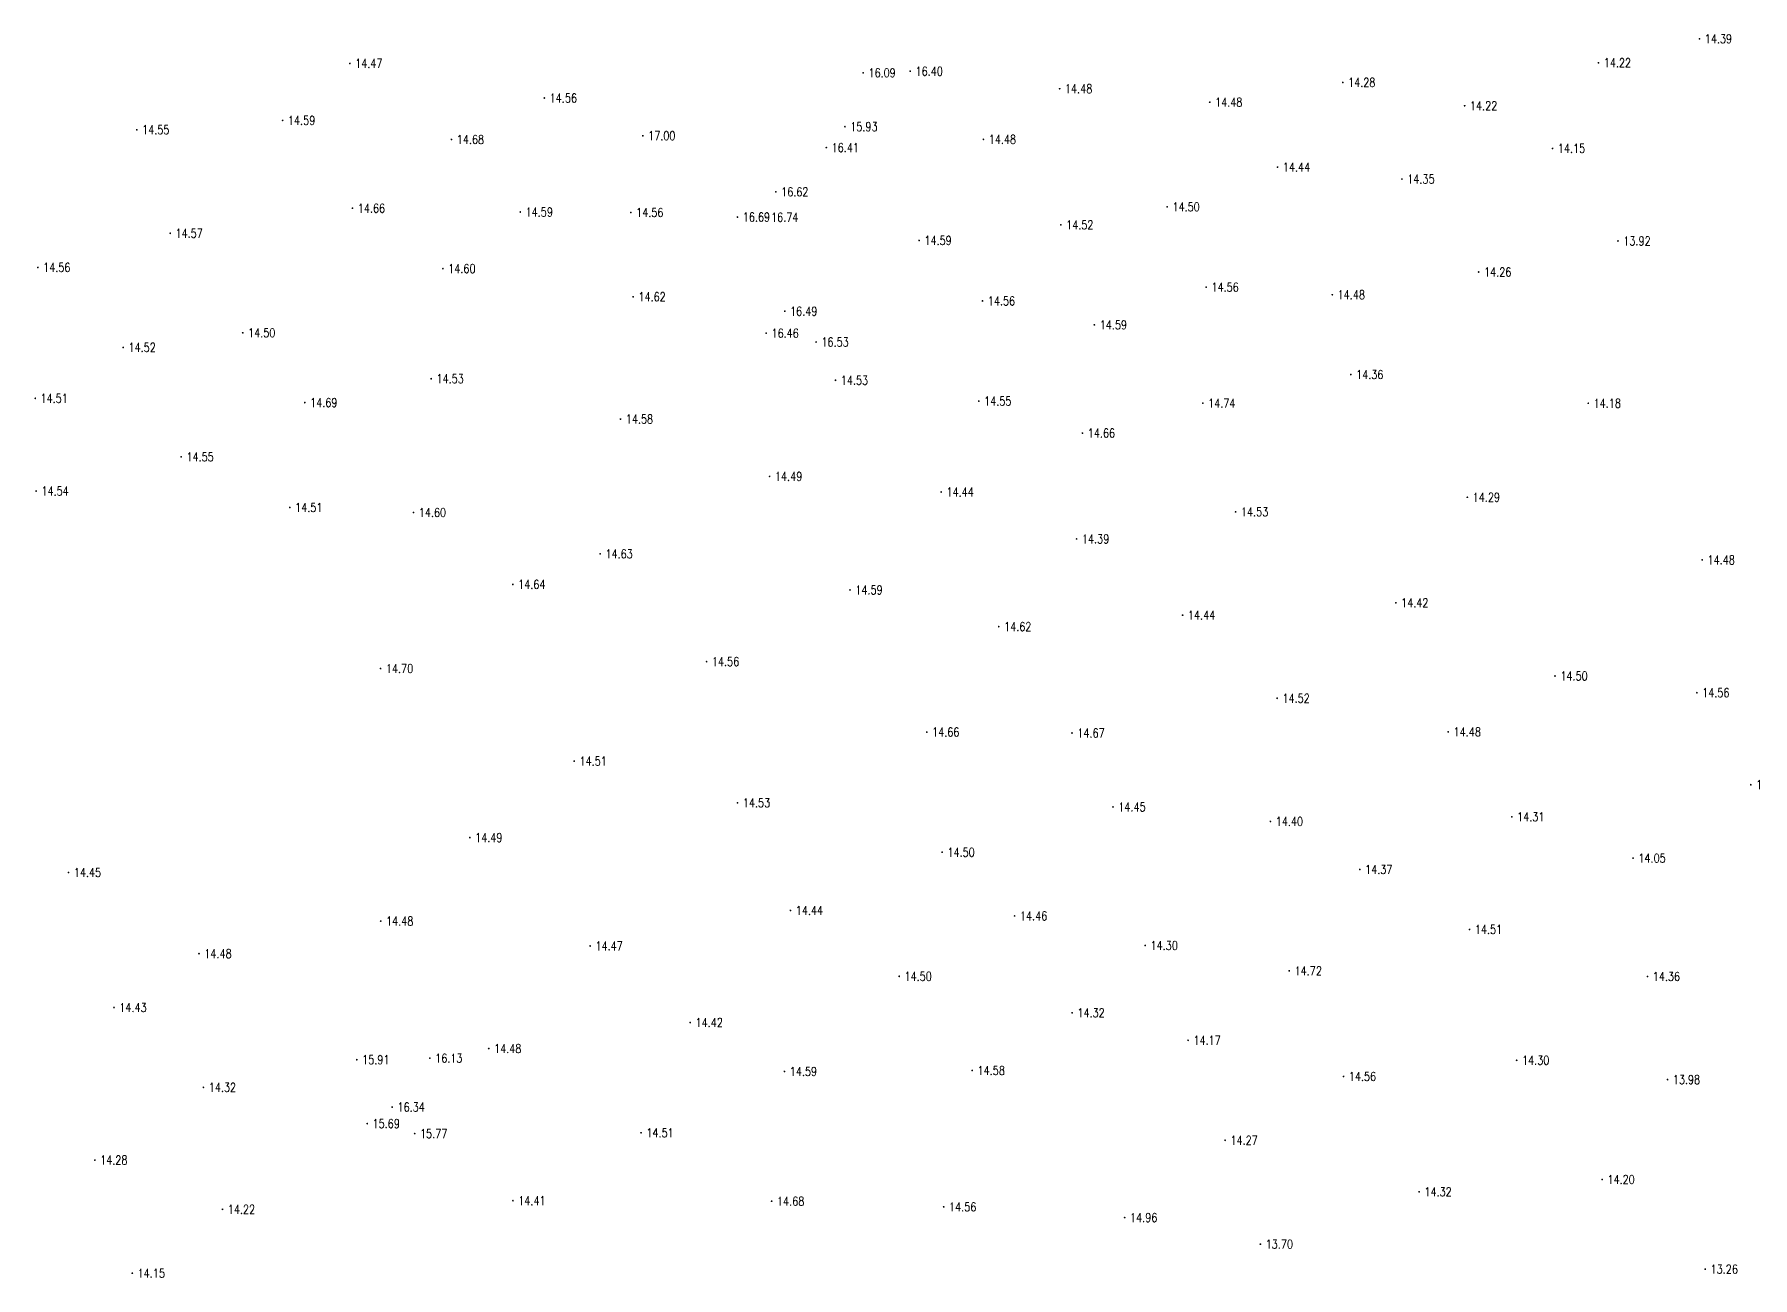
# Model space of a CAD drawing. Extents: x 476861 to 479475, y 2367369 to 2370541.
# Drawn here: x 478704.6 to 478898.6, y 2369499.5 to 2369639.9 of the extents above; entities that cross this region are included whole.
import ezdxf
from ezdxf.enums import TextEntityAlignment as Align

# ---------------------------------------------------------------- set-up
doc = ezdxf.new("R2010")
doc.units = 0
doc.header["$LTSCALE"] = 0.5
doc.layers.get('0').update_dxf_attribs({"linetype": 'CONTINUOUS'})
doc.layers.add('GCD', color=1, linetype='CONTINUOUS')
doc.styles.add('HZ', font='rs.shx', dxfattribs={"width": 0.8, "bigfont": 'hztxt.shx'})

# ---------------------------------------------------------------- blocks, each defined once
blk = doc.blocks.new('GC200')
at = {"linetype": 'Continuous', "const_width": 0.2, "flags": 128}
blk.add_lwpolyline([(-0.1, 0, 1), (0.1, 0, 1)], format="xyb", close=True, dxfattribs=at)

msp = doc.modelspace()

# ---------------------------------------------------------------- block references
at = {"layer": 'GCD', "linetype": 'Continuous'}
ref = msp.add_blockref('GC200', (478892.637, 2369639.404, 14.39), dxfattribs=dict(at, xscale=0.5, yscale=0.5, zscale=0.5))
ref.add_attrib('height', '14.39', dxfattribs={"linetype": 'Continuous', "height": 1, "style": 'HZ', "width": 0.8}).set_placement((478893.237, 2369639.404, 14.39), align=Align.MIDDLE_LEFT)
ref = msp.add_blockref('GC200', (478740.212, 2369636.622, 14.47), dxfattribs=dict(at, xscale=0.5, yscale=0.5, zscale=0.5))
ref.add_attrib('height', '14.47', dxfattribs={"linetype": 'Continuous', "height": 1, "style": 'HZ', "width": 0.8}).set_placement((478740.812, 2369636.622, 14.47), align=Align.MIDDLE_LEFT)
ref = msp.add_blockref('GC200', (478881.227, 2369636.701, 14.22), dxfattribs=dict(at, xscale=0.5, yscale=0.5, zscale=0.5))
ref.add_attrib('height', '14.22', dxfattribs={"linetype": 'Continuous', "height": 1, "style": 'HZ', "width": 0.8}).set_placement((478881.827, 2369636.701, 14.22), align=Align.MIDDLE_LEFT)
ref = msp.add_blockref('GC200', (478798.181, 2369635.559, 16.087), dxfattribs=dict(at, xscale=0.5, yscale=0.5, zscale=0.5))
ref.add_attrib('height', '16.09', dxfattribs={"linetype": 'Continuous', "height": 1, "style": 'HZ', "width": 0.8}).set_placement((478798.781, 2369635.559, 16.087), align=Align.MIDDLE_LEFT)
ref = msp.add_blockref('GC200', (478803.499, 2369635.735, 16.403), dxfattribs=dict(at, xscale=0.5, yscale=0.5, zscale=0.5))
ref.add_attrib('height', '16.40', dxfattribs={"linetype": 'Continuous', "height": 1, "style": 'HZ', "width": 0.8}).set_placement((478804.099, 2369635.735, 16.403), align=Align.MIDDLE_LEFT)
ref = msp.add_blockref('GC200', (478852.347, 2369634.48, 14.28), dxfattribs=dict(at, xscale=0.5, yscale=0.5, zscale=0.5))
ref.add_attrib('height', '14.28', dxfattribs={"linetype": 'Continuous', "height": 1, "style": 'HZ', "width": 0.8}).set_placement((478852.947, 2369634.48, 14.28), align=Align.MIDDLE_LEFT)
ref = msp.add_blockref('GC200', (478762.174, 2369632.716, 14.56), dxfattribs=dict(at, xscale=0.5, yscale=0.5, zscale=0.5))
ref.add_attrib('height', '14.56', dxfattribs={"linetype": 'Continuous', "height": 1, "style": 'HZ', "width": 0.8}).set_placement((478762.774, 2369632.716, 14.56), align=Align.MIDDLE_LEFT)
ref = msp.add_blockref('GC200', (478820.374, 2369633.766, 14.48), dxfattribs=dict(at, xscale=0.5, yscale=0.5, zscale=0.5))
ref.add_attrib('height', '14.48', dxfattribs={"linetype": 'Continuous', "height": 1, "style": 'HZ', "width": 0.8}).set_placement((478820.974, 2369633.766, 14.48), align=Align.MIDDLE_LEFT)
ref = msp.add_blockref('GC200', (478837.322, 2369632.243, 14.48), dxfattribs=dict(at, xscale=0.5, yscale=0.5, zscale=0.5))
ref.add_attrib('height', '14.48', dxfattribs={"linetype": 'Continuous', "height": 1, "style": 'HZ', "width": 0.8}).set_placement((478837.922, 2369632.243, 14.48), align=Align.MIDDLE_LEFT)
ref = msp.add_blockref('GC200', (478732.619, 2369630.186, 14.59), dxfattribs=dict(at, xscale=0.5, yscale=0.5, zscale=0.5))
ref.add_attrib('height', '14.59', dxfattribs={"linetype": 'Continuous', "height": 1, "style": 'HZ', "width": 0.8}).set_placement((478733.219, 2369630.186, 14.59), align=Align.MIDDLE_LEFT)
ref = msp.add_blockref('GC200', (478866.115, 2369631.84, 14.22), dxfattribs=dict(at, xscale=0.5, yscale=0.5, zscale=0.5))
ref.add_attrib('height', '14.22', dxfattribs={"linetype": 'Continuous', "height": 1, "style": 'HZ', "width": 0.8}).set_placement((478866.715, 2369631.84, 14.22), align=Align.MIDDLE_LEFT)
ref = msp.add_blockref('GC200', (478716.145, 2369629.134, 14.55), dxfattribs=dict(at, xscale=0.5, yscale=0.5, zscale=0.5))
ref.add_attrib('height', '14.55', dxfattribs={"linetype": 'Continuous', "height": 1, "style": 'HZ', "width": 0.8}).set_placement((478716.745, 2369629.134, 14.55), align=Align.MIDDLE_LEFT)
ref = msp.add_blockref('GC200', (478773.298, 2369628.456, 16.997), dxfattribs=dict(at, xscale=0.5, yscale=0.5, zscale=0.5))
ref.add_attrib('height', '17.00', dxfattribs={"linetype": 'Continuous', "height": 1, "style": 'HZ', "width": 0.8}).set_placement((478773.898, 2369628.456, 16.997), align=Align.MIDDLE_LEFT)
ref = msp.add_blockref('GC200', (478796.124, 2369629.48, 15.926), dxfattribs=dict(at, xscale=0.5, yscale=0.5, zscale=0.5))
ref.add_attrib('height', '15.93', dxfattribs={"linetype": 'Continuous', "height": 1, "style": 'HZ', "width": 0.8}).set_placement((478796.724, 2369629.48, 15.926), align=Align.MIDDLE_LEFT)
ref = msp.add_blockref('GC200', (478751.683, 2369628.036, 14.68), dxfattribs=dict(at, xscale=0.5, yscale=0.5, zscale=0.5))
ref.add_attrib('height', '14.68', dxfattribs={"linetype": 'Continuous', "height": 1, "style": 'HZ', "width": 0.8}).set_placement((478752.283, 2369628.036, 14.68), align=Align.MIDDLE_LEFT)
ref = msp.add_blockref('GC200', (478794.022, 2369627.115, 16.406), dxfattribs=dict(at, xscale=0.5, yscale=0.5, zscale=0.5))
ref.add_attrib('height', '16.41', dxfattribs={"linetype": 'Continuous', "height": 1, "style": 'HZ', "width": 0.8}).set_placement((478794.622, 2369627.115, 16.406), align=Align.MIDDLE_LEFT)
ref = msp.add_blockref('GC200', (478811.761, 2369628.046, 14.48), dxfattribs=dict(at, xscale=0.5, yscale=0.5, zscale=0.5))
ref.add_attrib('height', '14.48', dxfattribs={"linetype": 'Continuous', "height": 1, "style": 'HZ', "width": 0.8}).set_placement((478812.361, 2369628.046, 14.48), align=Align.MIDDLE_LEFT)
ref = msp.add_blockref('GC200', (478876.045, 2369627.024, 14.154), dxfattribs=dict(at, xscale=0.5, yscale=0.5, zscale=0.5))
ref.add_attrib('height', '14.15', dxfattribs={"linetype": 'Continuous', "height": 1, "style": 'HZ', "width": 0.8}).set_placement((478876.645, 2369627.024, 14.154), align=Align.MIDDLE_LEFT)
ref = msp.add_blockref('GC200', (478844.984, 2369624.909, 14.44), dxfattribs=dict(at, xscale=0.5, yscale=0.5, zscale=0.5))
ref.add_attrib('height', '14.44', dxfattribs={"linetype": 'Continuous', "height": 1, "style": 'HZ', "width": 0.8}).set_placement((478845.584, 2369624.909, 14.44), align=Align.MIDDLE_LEFT)
ref = msp.add_blockref('GC200', (478859.033, 2369623.564, 14.35), dxfattribs=dict(at, xscale=0.5, yscale=0.5, zscale=0.5))
ref.add_attrib('height', '14.35', dxfattribs={"linetype": 'Continuous', "height": 1, "style": 'HZ', "width": 0.8}).set_placement((478859.633, 2369623.564, 14.35), align=Align.MIDDLE_LEFT)
ref = msp.add_blockref('GC200', (478788.318, 2369622.119, 16.622), dxfattribs=dict(at, xscale=0.5, yscale=0.5, zscale=0.5))
ref.add_attrib('height', '16.62', dxfattribs={"linetype": 'Continuous', "height": 1, "style": 'HZ', "width": 0.8}).set_placement((478788.918, 2369622.119, 16.622), align=Align.MIDDLE_LEFT)
ref = msp.add_blockref('GC200', (478740.504, 2369620.264, 14.66), dxfattribs=dict(at, xscale=0.5, yscale=0.5, zscale=0.5))
ref.add_attrib('height', '14.66', dxfattribs={"linetype": 'Continuous', "height": 1, "style": 'HZ', "width": 0.8}).set_placement((478741.104, 2369620.264, 14.66), align=Align.MIDDLE_LEFT)
ref = msp.add_blockref('GC200', (478759.456, 2369619.84, 14.59), dxfattribs=dict(at, xscale=0.5, yscale=0.5, zscale=0.5))
ref.add_attrib('height', '14.59', dxfattribs={"linetype": 'Continuous', "height": 1, "style": 'HZ', "width": 0.8}).set_placement((478760.056, 2369619.84, 14.59), align=Align.MIDDLE_LEFT)
ref = msp.add_blockref('GC200', (478771.947, 2369619.788, 14.56), dxfattribs=dict(at, xscale=0.5, yscale=0.5, zscale=0.5))
ref.add_attrib('height', '14.56', dxfattribs={"linetype": 'Continuous', "height": 1, "style": 'HZ', "width": 0.8}).set_placement((478772.547, 2369619.788, 14.56), align=Align.MIDDLE_LEFT)
ref = msp.add_blockref('GC200', (478783.983, 2369619.272, 16.692), dxfattribs=dict(at, xscale=0.5, yscale=0.5, zscale=0.5))
ref.add_attrib('height', '16.69', dxfattribs={"linetype": 'Continuous', "height": 1, "style": 'HZ', "width": 0.8}).set_placement((478784.583, 2369619.272, 16.692), align=Align.MIDDLE_LEFT)
ref = msp.add_blockref('GC200', (478787.18, 2369619.25, 16.744), dxfattribs=dict(at, xscale=0.5, yscale=0.5, zscale=0.5))
ref.add_attrib('height', '16.74', dxfattribs={"linetype": 'Continuous', "height": 1, "style": 'HZ', "width": 0.8}).set_placement((478787.78, 2369619.25, 16.744), align=Align.MIDDLE_LEFT)
ref = msp.add_blockref('GC200', (478832.517, 2369620.424, 14.5), dxfattribs=dict(at, xscale=0.5, yscale=0.5, zscale=0.5))
ref.add_attrib('height', '14.50', dxfattribs={"linetype": 'Continuous', "height": 1, "style": 'HZ', "width": 0.8}).set_placement((478833.117, 2369620.424, 14.5), align=Align.MIDDLE_LEFT)
ref = msp.add_blockref('GC200', (478719.923, 2369617.435, 14.57), dxfattribs=dict(at, xscale=0.5, yscale=0.5, zscale=0.5))
ref.add_attrib('height', '14.57', dxfattribs={"linetype": 'Continuous', "height": 1, "style": 'HZ', "width": 0.8}).set_placement((478720.523, 2369617.435, 14.57), align=Align.MIDDLE_LEFT)
ref = msp.add_blockref('GC200', (478804.506, 2369616.632, 14.59), dxfattribs=dict(at, xscale=0.5, yscale=0.5, zscale=0.5))
ref.add_attrib('height', '14.59', dxfattribs={"linetype": 'Continuous', "height": 1, "style": 'HZ', "width": 0.8}).set_placement((478805.106, 2369616.632, 14.59), align=Align.MIDDLE_LEFT)
ref = msp.add_blockref('GC200', (478820.506, 2369618.388, 14.52), dxfattribs=dict(at, xscale=0.5, yscale=0.5, zscale=0.5))
ref.add_attrib('height', '14.52', dxfattribs={"linetype": 'Continuous', "height": 1, "style": 'HZ', "width": 0.8}).set_placement((478821.106, 2369618.388, 14.52), align=Align.MIDDLE_LEFT)
ref = msp.add_blockref('GC200', (478883.431, 2369616.571, 13.918), dxfattribs=dict(at, xscale=0.5, yscale=0.5, zscale=0.5))
ref.add_attrib('height', '13.92', dxfattribs={"linetype": 'Continuous', "height": 1, "style": 'HZ', "width": 0.8}).set_placement((478884.031, 2369616.571, 13.918), align=Align.MIDDLE_LEFT)
ref = msp.add_blockref('GC200', (478704.973, 2369613.585, 14.56), dxfattribs=dict(at, xscale=0.5, yscale=0.5, zscale=0.5))
ref.add_attrib('height', '14.56', dxfattribs={"linetype": 'Continuous', "height": 1, "style": 'HZ', "width": 0.8}).set_placement((478705.573, 2369613.585, 14.56), align=Align.MIDDLE_LEFT)
ref = msp.add_blockref('GC200', (478750.721, 2369613.446, 14.6), dxfattribs=dict(at, xscale=0.5, yscale=0.5, zscale=0.5))
ref.add_attrib('height', '14.60', dxfattribs={"linetype": 'Continuous', "height": 1, "style": 'HZ', "width": 0.8}).set_placement((478751.321, 2369613.446, 14.6), align=Align.MIDDLE_LEFT)
ref = msp.add_blockref('GC200', (478867.701, 2369613.064, 14.257), dxfattribs=dict(at, xscale=0.5, yscale=0.5, zscale=0.5))
ref.add_attrib('height', '14.26', dxfattribs={"linetype": 'Continuous', "height": 1, "style": 'HZ', "width": 0.8}).set_placement((478868.301, 2369613.064, 14.257), align=Align.MIDDLE_LEFT)
ref = msp.add_blockref('GC200', (478836.927, 2369611.354, 14.56), dxfattribs=dict(at, xscale=0.5, yscale=0.5, zscale=0.5))
ref.add_attrib('height', '14.56', dxfattribs={"linetype": 'Continuous', "height": 1, "style": 'HZ', "width": 0.8}).set_placement((478837.527, 2369611.354, 14.56), align=Align.MIDDLE_LEFT)
ref = msp.add_blockref('GC200', (478772.203, 2369610.271, 14.62), dxfattribs=dict(at, xscale=0.5, yscale=0.5, zscale=0.5))
ref.add_attrib('height', '14.62', dxfattribs={"linetype": 'Continuous', "height": 1, "style": 'HZ', "width": 0.8}).set_placement((478772.803, 2369610.271, 14.62), align=Align.MIDDLE_LEFT)
ref = msp.add_blockref('GC200', (478811.662, 2369609.793, 14.56), dxfattribs=dict(at, xscale=0.5, yscale=0.5, zscale=0.5))
ref.add_attrib('height', '14.56', dxfattribs={"linetype": 'Continuous', "height": 1, "style": 'HZ', "width": 0.8}).set_placement((478812.262, 2369609.793, 14.56), align=Align.MIDDLE_LEFT)
ref = msp.add_blockref('GC200', (478851.168, 2369610.498, 14.481), dxfattribs=dict(at, xscale=0.5, yscale=0.5, zscale=0.5))
ref.add_attrib('height', '14.48', dxfattribs={"linetype": 'Continuous', "height": 1, "style": 'HZ', "width": 0.8}).set_placement((478851.768, 2369610.498, 14.481), align=Align.MIDDLE_LEFT)
ref = msp.add_blockref('GC200', (478789.325, 2369608.631, 16.486), dxfattribs=dict(at, xscale=0.5, yscale=0.5, zscale=0.5))
ref.add_attrib('height', '16.49', dxfattribs={"linetype": 'Continuous', "height": 1, "style": 'HZ', "width": 0.8}).set_placement((478789.925, 2369608.631, 16.486), align=Align.MIDDLE_LEFT)
ref = msp.add_blockref('GC200', (478824.293, 2369607.094, 14.59), dxfattribs=dict(at, xscale=0.5, yscale=0.5, zscale=0.5))
ref.add_attrib('height', '14.59', dxfattribs={"linetype": 'Continuous', "height": 1, "style": 'HZ', "width": 0.8}).set_placement((478824.893, 2369607.094, 14.59), align=Align.MIDDLE_LEFT)
ref = msp.add_blockref('GC200', (478728.11, 2369606.198, 14.5), dxfattribs=dict(at, xscale=0.5, yscale=0.5, zscale=0.5))
ref.add_attrib('height', '14.50', dxfattribs={"linetype": 'Continuous', "height": 1, "style": 'HZ', "width": 0.8}).set_placement((478728.71, 2369606.198, 14.5), align=Align.MIDDLE_LEFT)
ref = msp.add_blockref('GC200', (478787.234, 2369606.156, 16.464), dxfattribs=dict(at, xscale=0.5, yscale=0.5, zscale=0.5))
ref.add_attrib('height', '16.46', dxfattribs={"linetype": 'Continuous', "height": 1, "style": 'HZ', "width": 0.8}).set_placement((478787.834, 2369606.156, 16.464), align=Align.MIDDLE_LEFT)
ref = msp.add_blockref('GC200', (478792.864, 2369605.157, 16.533), dxfattribs=dict(at, xscale=0.5, yscale=0.5, zscale=0.5))
ref.add_attrib('height', '16.53', dxfattribs={"linetype": 'Continuous', "height": 1, "style": 'HZ', "width": 0.8}).set_placement((478793.464, 2369605.157, 16.533), align=Align.MIDDLE_LEFT)
ref = msp.add_blockref('GC200', (478714.613, 2369604.548, 14.52), dxfattribs=dict(at, xscale=0.5, yscale=0.5, zscale=0.5))
ref.add_attrib('height', '14.52', dxfattribs={"linetype": 'Continuous', "height": 1, "style": 'HZ', "width": 0.8}).set_placement((478715.213, 2369604.548, 14.52), align=Align.MIDDLE_LEFT)
ref = msp.add_blockref('GC200', (478853.25, 2369601.484, 14.357), dxfattribs=dict(at, xscale=0.5, yscale=0.5, zscale=0.5))
ref.add_attrib('height', '14.36', dxfattribs={"linetype": 'Continuous', "height": 1, "style": 'HZ', "width": 0.8}).set_placement((478853.85, 2369601.484, 14.357), align=Align.MIDDLE_LEFT)
ref = msp.add_blockref('GC200', (478749.397, 2369601.014, 14.53), dxfattribs=dict(at, xscale=0.5, yscale=0.5, zscale=0.5))
ref.add_attrib('height', '14.53', dxfattribs={"linetype": 'Continuous', "height": 1, "style": 'HZ', "width": 0.8}).set_placement((478749.997, 2369601.014, 14.53), align=Align.MIDDLE_LEFT)
ref = msp.add_blockref('GC200', (478795.055, 2369600.835, 14.53), dxfattribs=dict(at, xscale=0.5, yscale=0.5, zscale=0.5))
ref.add_attrib('height', '14.53', dxfattribs={"linetype": 'Continuous', "height": 1, "style": 'HZ', "width": 0.8}).set_placement((478795.655, 2369600.835, 14.53), align=Align.MIDDLE_LEFT)
ref = msp.add_blockref('GC200', (478704.679, 2369598.796, 14.51), dxfattribs=dict(at, xscale=0.5, yscale=0.5, zscale=0.5))
ref.add_attrib('height', '14.51', dxfattribs={"linetype": 'Continuous', "height": 1, "style": 'HZ', "width": 0.8}).set_placement((478705.279, 2369598.796, 14.51), align=Align.MIDDLE_LEFT)
ref = msp.add_blockref('GC200', (478735.12, 2369598.313, 14.69), dxfattribs=dict(at, xscale=0.5, yscale=0.5, zscale=0.5))
ref.add_attrib('height', '14.69', dxfattribs={"linetype": 'Continuous', "height": 1, "style": 'HZ', "width": 0.8}).set_placement((478735.72, 2369598.313, 14.69), align=Align.MIDDLE_LEFT)
ref = msp.add_blockref('GC200', (478811.24, 2369598.487, 14.55), dxfattribs=dict(at, xscale=0.5, yscale=0.5, zscale=0.5))
ref.add_attrib('height', '14.55', dxfattribs={"linetype": 'Continuous', "height": 1, "style": 'HZ', "width": 0.8}).set_placement((478811.84, 2369598.487, 14.55), align=Align.MIDDLE_LEFT)
ref = msp.add_blockref('GC200', (478836.542, 2369598.248, 14.741), dxfattribs=dict(at, xscale=0.5, yscale=0.5, zscale=0.5))
ref.add_attrib('height', '14.74', dxfattribs={"linetype": 'Continuous', "height": 1, "style": 'HZ', "width": 0.8}).set_placement((478837.142, 2369598.248, 14.741), align=Align.MIDDLE_LEFT)
ref = msp.add_blockref('GC200', (478880.076, 2369598.238, 14.18), dxfattribs=dict(at, xscale=0.5, yscale=0.5, zscale=0.5))
ref.add_attrib('height', '14.18', dxfattribs={"linetype": 'Continuous', "height": 1, "style": 'HZ', "width": 0.8}).set_placement((478880.676, 2369598.238, 14.18), align=Align.MIDDLE_LEFT)
ref = msp.add_blockref('GC200', (478770.778, 2369596.457, 14.58), dxfattribs=dict(at, xscale=0.5, yscale=0.5, zscale=0.5))
ref.add_attrib('height', '14.58', dxfattribs={"linetype": 'Continuous', "height": 1, "style": 'HZ', "width": 0.8}).set_placement((478771.378, 2369596.457, 14.58), align=Align.MIDDLE_LEFT)
ref = msp.add_blockref('GC200', (478822.942, 2369594.873, 14.655), dxfattribs=dict(at, xscale=0.5, yscale=0.5, zscale=0.5))
ref.add_attrib('height', '14.66', dxfattribs={"linetype": 'Continuous', "height": 1, "style": 'HZ', "width": 0.8}).set_placement((478823.542, 2369594.873, 14.655), align=Align.MIDDLE_LEFT)
ref = msp.add_blockref('GC200', (478721.151, 2369592.189, 14.55), dxfattribs=dict(at, xscale=0.5, yscale=0.5, zscale=0.5))
ref.add_attrib('height', '14.55', dxfattribs={"linetype": 'Continuous', "height": 1, "style": 'HZ', "width": 0.8}).set_placement((478721.751, 2369592.189, 14.55), align=Align.MIDDLE_LEFT)
ref = msp.add_blockref('GC200', (478787.618, 2369589.98, 14.489), dxfattribs=dict(at, xscale=0.5, yscale=0.5, zscale=0.5))
ref.add_attrib('height', '14.49', dxfattribs={"linetype": 'Continuous', "height": 1, "style": 'HZ', "width": 0.8}).set_placement((478788.218, 2369589.98, 14.489), align=Align.MIDDLE_LEFT)
ref = msp.add_blockref('GC200', (478704.774, 2369588.327, 14.54), dxfattribs=dict(at, xscale=0.5, yscale=0.5, zscale=0.5))
ref.add_attrib('height', '14.54', dxfattribs={"linetype": 'Continuous', "height": 1, "style": 'HZ', "width": 0.8}).set_placement((478705.374, 2369588.327, 14.54), align=Align.MIDDLE_LEFT)
ref = msp.add_blockref('GC200', (478806.992, 2369588.219, 14.437), dxfattribs=dict(at, xscale=0.5, yscale=0.5, zscale=0.5))
ref.add_attrib('height', '14.44', dxfattribs={"linetype": 'Continuous', "height": 1, "style": 'HZ', "width": 0.8}).set_placement((478807.592, 2369588.219, 14.437), align=Align.MIDDLE_LEFT)
ref = msp.add_blockref('GC200', (478866.419, 2369587.625, 14.29), dxfattribs=dict(at, xscale=0.5, yscale=0.5, zscale=0.5))
ref.add_attrib('height', '14.29', dxfattribs={"linetype": 'Continuous', "height": 1, "style": 'HZ', "width": 0.8}).set_placement((478867.019, 2369587.625, 14.29), align=Align.MIDDLE_LEFT)
ref = msp.add_blockref('GC200', (478733.424, 2369586.476, 14.51), dxfattribs=dict(at, xscale=0.5, yscale=0.5, zscale=0.5))
ref.add_attrib('height', '14.51', dxfattribs={"linetype": 'Continuous', "height": 1, "style": 'HZ', "width": 0.8}).set_placement((478734.024, 2369586.476, 14.51), align=Align.MIDDLE_LEFT)
ref = msp.add_blockref('GC200', (478747.395, 2369585.901, 14.6), dxfattribs=dict(at, xscale=0.5, yscale=0.5, zscale=0.5))
ref.add_attrib('height', '14.60', dxfattribs={"linetype": 'Continuous', "height": 1, "style": 'HZ', "width": 0.8}).set_placement((478747.995, 2369585.901, 14.6), align=Align.MIDDLE_LEFT)
ref = msp.add_blockref('GC200', (478840.251, 2369585.972, 14.53), dxfattribs=dict(at, xscale=0.5, yscale=0.5, zscale=0.5))
ref.add_attrib('height', '14.53', dxfattribs={"linetype": 'Continuous', "height": 1, "style": 'HZ', "width": 0.8}).set_placement((478840.851, 2369585.972, 14.53), align=Align.MIDDLE_LEFT)
ref = msp.add_blockref('GC200', (478822.289, 2369582.916, 14.39), dxfattribs=dict(at, xscale=0.5, yscale=0.5, zscale=0.5))
ref.add_attrib('height', '14.39', dxfattribs={"linetype": 'Continuous', "height": 1, "style": 'HZ', "width": 0.8}).set_placement((478822.889, 2369582.916, 14.39), align=Align.MIDDLE_LEFT)
ref = msp.add_blockref('GC200', (478768.477, 2369581.234, 14.63), dxfattribs=dict(at, xscale=0.5, yscale=0.5, zscale=0.5))
ref.add_attrib('height', '14.63', dxfattribs={"linetype": 'Continuous', "height": 1, "style": 'HZ', "width": 0.8}).set_placement((478769.077, 2369581.234, 14.63), align=Align.MIDDLE_LEFT)
ref = msp.add_blockref('GC200', (478892.948, 2369580.547, 14.483), dxfattribs=dict(at, xscale=0.5, yscale=0.5, zscale=0.5))
ref.add_attrib('height', '14.48', dxfattribs={"linetype": 'Continuous', "height": 1, "style": 'HZ', "width": 0.8}).set_placement((478893.548, 2369580.547, 14.483), align=Align.MIDDLE_LEFT)
ref = msp.add_blockref('GC200', (478758.616, 2369577.783, 14.642), dxfattribs=dict(at, xscale=0.5, yscale=0.5, zscale=0.5))
ref.add_attrib('height', '14.64', dxfattribs={"linetype": 'Continuous', "height": 1, "style": 'HZ', "width": 0.8}).set_placement((478759.216, 2369577.783, 14.642), align=Align.MIDDLE_LEFT)
ref = msp.add_blockref('GC200', (478796.697, 2369577.161, 14.592), dxfattribs=dict(at, xscale=0.5, yscale=0.5, zscale=0.5))
ref.add_attrib('height', '14.59', dxfattribs={"linetype": 'Continuous', "height": 1, "style": 'HZ', "width": 0.8}).set_placement((478797.297, 2369577.161, 14.592), align=Align.MIDDLE_LEFT)
ref = msp.add_blockref('GC200', (478834.263, 2369574.309, 14.44), dxfattribs=dict(at, xscale=0.5, yscale=0.5, zscale=0.5))
ref.add_attrib('height', '14.44', dxfattribs={"linetype": 'Continuous', "height": 1, "style": 'HZ', "width": 0.8}).set_placement((478834.863, 2369574.309, 14.44), align=Align.MIDDLE_LEFT)
ref = msp.add_blockref('GC200', (478858.344, 2369575.709, 14.42), dxfattribs=dict(at, xscale=0.5, yscale=0.5, zscale=0.5))
ref.add_attrib('height', '14.42', dxfattribs={"linetype": 'Continuous', "height": 1, "style": 'HZ', "width": 0.8}).set_placement((478858.944, 2369575.709, 14.42), align=Align.MIDDLE_LEFT)
ref = msp.add_blockref('GC200', (478813.494, 2369573.012, 14.619), dxfattribs=dict(at, xscale=0.5, yscale=0.5, zscale=0.5))
ref.add_attrib('height', '14.62', dxfattribs={"linetype": 'Continuous', "height": 1, "style": 'HZ', "width": 0.8}).set_placement((478814.094, 2369573.012, 14.619), align=Align.MIDDLE_LEFT)
ref = msp.add_blockref('GC200', (478743.682, 2369568.28, 14.697), dxfattribs=dict(at, xscale=0.5, yscale=0.5, zscale=0.5))
ref.add_attrib('height', '14.70', dxfattribs={"linetype": 'Continuous', "height": 1, "style": 'HZ', "width": 0.8}).set_placement((478744.282, 2369568.28, 14.697), align=Align.MIDDLE_LEFT)
ref = msp.add_blockref('GC200', (478780.5, 2369569.061, 14.56), dxfattribs=dict(at, xscale=0.5, yscale=0.5, zscale=0.5))
ref.add_attrib('height', '14.56', dxfattribs={"linetype": 'Continuous', "height": 1, "style": 'HZ', "width": 0.8}).set_placement((478781.1, 2369569.061, 14.56), align=Align.MIDDLE_LEFT)
ref = msp.add_blockref('GC200', (478876.321, 2369567.44, 14.5), dxfattribs=dict(at, xscale=0.5, yscale=0.5, zscale=0.5))
ref.add_attrib('height', '14.50', dxfattribs={"linetype": 'Continuous', "height": 1, "style": 'HZ', "width": 0.8}).set_placement((478876.921, 2369567.44, 14.5), align=Align.MIDDLE_LEFT)
ref = msp.add_blockref('GC200', (478844.936, 2369564.92, 14.52), dxfattribs=dict(at, xscale=0.5, yscale=0.5, zscale=0.5))
ref.add_attrib('height', '14.52', dxfattribs={"linetype": 'Continuous', "height": 1, "style": 'HZ', "width": 0.8}).set_placement((478845.536, 2369564.92, 14.52), align=Align.MIDDLE_LEFT)
ref = msp.add_blockref('GC200', (478892.345, 2369565.552, 14.563), dxfattribs=dict(at, xscale=0.5, yscale=0.5, zscale=0.5))
ref.add_attrib('height', '14.56', dxfattribs={"linetype": 'Continuous', "height": 1, "style": 'HZ', "width": 0.8}).set_placement((478892.945, 2369565.552, 14.563), align=Align.MIDDLE_LEFT)
ref = msp.add_blockref('GC200', (478805.363, 2369561.106, 14.66), dxfattribs=dict(at, xscale=0.5, yscale=0.5, zscale=0.5))
ref.add_attrib('height', '14.66', dxfattribs={"linetype": 'Continuous', "height": 1, "style": 'HZ', "width": 0.8}).set_placement((478805.963, 2369561.106, 14.66), align=Align.MIDDLE_LEFT)
ref = msp.add_blockref('GC200', (478821.77, 2369560.998, 14.668), dxfattribs=dict(at, xscale=0.5, yscale=0.5, zscale=0.5))
ref.add_attrib('height', '14.67', dxfattribs={"linetype": 'Continuous', "height": 1, "style": 'HZ', "width": 0.8}).set_placement((478822.37, 2369560.998, 14.668), align=Align.MIDDLE_LEFT)
ref = msp.add_blockref('GC200', (478864.263, 2369561.124, 14.48), dxfattribs=dict(at, xscale=0.5, yscale=0.5, zscale=0.5))
ref.add_attrib('height', '14.48', dxfattribs={"linetype": 'Continuous', "height": 1, "style": 'HZ', "width": 0.8}).set_placement((478864.863, 2369561.124, 14.48), align=Align.MIDDLE_LEFT)
ref = msp.add_blockref('GC200', (478765.556, 2369557.829, 14.51), dxfattribs=dict(at, xscale=0.5, yscale=0.5, zscale=0.5))
ref.add_attrib('height', '14.51', dxfattribs={"linetype": 'Continuous', "height": 1, "style": 'HZ', "width": 0.8}).set_placement((478766.156, 2369557.829, 14.51), align=Align.MIDDLE_LEFT)
ref = msp.add_blockref('GC200', (478898.431, 2369555.16, 13.77), dxfattribs=dict(at, xscale=0.5, yscale=0.5, zscale=0.5))
ref.add_attrib('height', '13.77', dxfattribs={"linetype": 'Continuous', "height": 1, "style": 'HZ', "width": 0.8}).set_placement((478899.031, 2369555.16, 13.77), align=Align.MIDDLE_LEFT)
ref = msp.add_blockref('GC200', (478784, 2369553.113, 14.53), dxfattribs=dict(at, xscale=0.5, yscale=0.5, zscale=0.5))
ref.add_attrib('height', '14.53', dxfattribs={"linetype": 'Continuous', "height": 1, "style": 'HZ', "width": 0.8}).set_placement((478784.6, 2369553.113, 14.53), align=Align.MIDDLE_LEFT)
ref = msp.add_blockref('GC200', (478826.399, 2369552.651, 14.446), dxfattribs=dict(at, xscale=0.5, yscale=0.5, zscale=0.5))
ref.add_attrib('height', '14.45', dxfattribs={"linetype": 'Continuous', "height": 1, "style": 'HZ', "width": 0.8}).set_placement((478826.999, 2369552.651, 14.446), align=Align.MIDDLE_LEFT)
ref = msp.add_blockref('GC200', (478844.174, 2369551.014, 14.4), dxfattribs=dict(at, xscale=0.5, yscale=0.5, zscale=0.5))
ref.add_attrib('height', '14.40', dxfattribs={"linetype": 'Continuous', "height": 1, "style": 'HZ', "width": 0.8}).set_placement((478844.774, 2369551.014, 14.4), align=Align.MIDDLE_LEFT)
ref = msp.add_blockref('GC200', (478871.44, 2369551.538, 14.31), dxfattribs=dict(at, xscale=0.5, yscale=0.5, zscale=0.5))
ref.add_attrib('height', '14.31', dxfattribs={"linetype": 'Continuous', "height": 1, "style": 'HZ', "width": 0.8}).set_placement((478872.04, 2369551.538, 14.31), align=Align.MIDDLE_LEFT)
ref = msp.add_blockref('GC200', (478753.76, 2369549.187, 14.49), dxfattribs=dict(at, xscale=0.5, yscale=0.5, zscale=0.5))
ref.add_attrib('height', '14.49', dxfattribs={"linetype": 'Continuous', "height": 1, "style": 'HZ', "width": 0.8}).set_placement((478754.36, 2369549.187, 14.49), align=Align.MIDDLE_LEFT)
ref = msp.add_blockref('GC200', (478807.094, 2369547.53, 14.5), dxfattribs=dict(at, xscale=0.5, yscale=0.5, zscale=0.5))
ref.add_attrib('height', '14.50', dxfattribs={"linetype": 'Continuous', "height": 1, "style": 'HZ', "width": 0.8}).set_placement((478807.694, 2369547.53, 14.5), align=Align.MIDDLE_LEFT)
ref = msp.add_blockref('GC200', (478885.131, 2369546.872, 14.05), dxfattribs=dict(at, xscale=0.5, yscale=0.5, zscale=0.5))
ref.add_attrib('height', '14.05', dxfattribs={"linetype": 'Continuous', "height": 1, "style": 'HZ', "width": 0.8}).set_placement((478885.731, 2369546.872, 14.05), align=Align.MIDDLE_LEFT)
ref = msp.add_blockref('GC200', (478708.438, 2369545.245, 14.45), dxfattribs=dict(at, xscale=0.5, yscale=0.5, zscale=0.5))
ref.add_attrib('height', '14.45', dxfattribs={"linetype": 'Continuous', "height": 1, "style": 'HZ', "width": 0.8}).set_placement((478709.038, 2369545.245, 14.45), align=Align.MIDDLE_LEFT)
ref = msp.add_blockref('GC200', (478854.272, 2369545.59, 14.37), dxfattribs=dict(at, xscale=0.5, yscale=0.5, zscale=0.5))
ref.add_attrib('height', '14.37', dxfattribs={"linetype": 'Continuous', "height": 1, "style": 'HZ', "width": 0.8}).set_placement((478854.872, 2369545.59, 14.37), align=Align.MIDDLE_LEFT)
ref = msp.add_blockref('GC200', (478789.966, 2369540.958, 14.44), dxfattribs=dict(at, xscale=0.5, yscale=0.5, zscale=0.5))
ref.add_attrib('height', '14.44', dxfattribs={"linetype": 'Continuous', "height": 1, "style": 'HZ', "width": 0.8}).set_placement((478790.566, 2369540.958, 14.44), align=Align.MIDDLE_LEFT)
ref = msp.add_blockref('GC200', (478743.694, 2369539.758, 14.48), dxfattribs=dict(at, xscale=0.5, yscale=0.5, zscale=0.5))
ref.add_attrib('height', '14.48', dxfattribs={"linetype": 'Continuous', "height": 1, "style": 'HZ', "width": 0.8}).set_placement((478744.294, 2369539.758, 14.48), align=Align.MIDDLE_LEFT)
ref = msp.add_blockref('GC200', (478815.286, 2369540.338, 14.46), dxfattribs=dict(at, xscale=0.5, yscale=0.5, zscale=0.5))
ref.add_attrib('height', '14.46', dxfattribs={"linetype": 'Continuous', "height": 1, "style": 'HZ', "width": 0.8}).set_placement((478815.886, 2369540.338, 14.46), align=Align.MIDDLE_LEFT)
ref = msp.add_blockref('GC200', (478866.675, 2369538.816, 14.51), dxfattribs=dict(at, xscale=0.5, yscale=0.5, zscale=0.5))
ref.add_attrib('height', '14.51', dxfattribs={"linetype": 'Continuous', "height": 1, "style": 'HZ', "width": 0.8}).set_placement((478867.275, 2369538.816, 14.51), align=Align.MIDDLE_LEFT)
ref = msp.add_blockref('GC200', (478723.173, 2369536.08, 14.48), dxfattribs=dict(at, xscale=0.5, yscale=0.5, zscale=0.5))
ref.add_attrib('height', '14.48', dxfattribs={"linetype": 'Continuous', "height": 1, "style": 'HZ', "width": 0.8}).set_placement((478723.773, 2369536.08, 14.48), align=Align.MIDDLE_LEFT)
ref = msp.add_blockref('GC200', (478767.346, 2369536.946, 14.47), dxfattribs=dict(at, xscale=0.5, yscale=0.5, zscale=0.5))
ref.add_attrib('height', '14.47', dxfattribs={"linetype": 'Continuous', "height": 1, "style": 'HZ', "width": 0.8}).set_placement((478767.946, 2369536.946, 14.47), align=Align.MIDDLE_LEFT)
ref = msp.add_blockref('GC200', (478830.043, 2369537.006, 14.296), dxfattribs=dict(at, xscale=0.5, yscale=0.5, zscale=0.5))
ref.add_attrib('height', '14.30', dxfattribs={"linetype": 'Continuous', "height": 1, "style": 'HZ', "width": 0.8}).set_placement((478830.643, 2369537.006, 14.296), align=Align.MIDDLE_LEFT)
ref = msp.add_blockref('GC200', (478802.254, 2369533.518, 14.5), dxfattribs=dict(at, xscale=0.5, yscale=0.5, zscale=0.5))
ref.add_attrib('height', '14.50', dxfattribs={"linetype": 'Continuous', "height": 1, "style": 'HZ', "width": 0.8}).set_placement((478802.854, 2369533.518, 14.5), align=Align.MIDDLE_LEFT)
ref = msp.add_blockref('GC200', (478846.306, 2369534.139, 14.724), dxfattribs=dict(at, xscale=0.5, yscale=0.5, zscale=0.5))
ref.add_attrib('height', '14.72', dxfattribs={"linetype": 'Continuous', "height": 1, "style": 'HZ', "width": 0.8}).set_placement((478846.906, 2369534.139, 14.724), align=Align.MIDDLE_LEFT)
ref = msp.add_blockref('GC200', (478886.761, 2369533.501, 14.36), dxfattribs=dict(at, xscale=0.5, yscale=0.5, zscale=0.5))
ref.add_attrib('height', '14.36', dxfattribs={"linetype": 'Continuous', "height": 1, "style": 'HZ', "width": 0.8}).set_placement((478887.361, 2369533.501, 14.36), align=Align.MIDDLE_LEFT)
ref = msp.add_blockref('GC200', (478713.573, 2369529.997, 14.43), dxfattribs=dict(at, xscale=0.5, yscale=0.5, zscale=0.5))
ref.add_attrib('height', '14.43', dxfattribs={"linetype": 'Continuous', "height": 1, "style": 'HZ', "width": 0.8}).set_placement((478714.173, 2369529.997, 14.43), align=Align.MIDDLE_LEFT)
ref = msp.add_blockref('GC200', (478821.776, 2369529.402, 14.32), dxfattribs=dict(at, xscale=0.5, yscale=0.5, zscale=0.5))
ref.add_attrib('height', '14.32', dxfattribs={"linetype": 'Continuous', "height": 1, "style": 'HZ', "width": 0.8}).set_placement((478822.376, 2369529.402, 14.32), align=Align.MIDDLE_LEFT)
ref = msp.add_blockref('GC200', (478778.652, 2369528.297, 14.42), dxfattribs=dict(at, xscale=0.5, yscale=0.5, zscale=0.5))
ref.add_attrib('height', '14.42', dxfattribs={"linetype": 'Continuous', "height": 1, "style": 'HZ', "width": 0.8}).set_placement((478779.252, 2369528.297, 14.42), align=Align.MIDDLE_LEFT)
ref = msp.add_blockref('GC200', (478834.878, 2369526.292, 14.166), dxfattribs=dict(at, xscale=0.5, yscale=0.5, zscale=0.5))
ref.add_attrib('height', '14.17', dxfattribs={"linetype": 'Continuous', "height": 1, "style": 'HZ', "width": 0.8}).set_placement((478835.478, 2369526.292, 14.166), align=Align.MIDDLE_LEFT)
ref = msp.add_blockref('GC200', (478740.993, 2369524.104, 15.913), dxfattribs=dict(at, xscale=0.5, yscale=0.5, zscale=0.5))
ref.add_attrib('height', '15.91', dxfattribs={"linetype": 'Continuous', "height": 1, "style": 'HZ', "width": 0.8}).set_placement((478741.593, 2369524.104, 15.913), align=Align.MIDDLE_LEFT)
ref = msp.add_blockref('GC200', (478749.242, 2369524.276, 16.131), dxfattribs=dict(at, xscale=0.5, yscale=0.5, zscale=0.5))
ref.add_attrib('height', '16.13', dxfattribs={"linetype": 'Continuous', "height": 1, "style": 'HZ', "width": 0.8}).set_placement((478749.842, 2369524.276, 16.131), align=Align.MIDDLE_LEFT)
ref = msp.add_blockref('GC200', (478755.892, 2369525.362, 14.477), dxfattribs=dict(at, xscale=0.5, yscale=0.5, zscale=0.5))
ref.add_attrib('height', '14.48', dxfattribs={"linetype": 'Continuous', "height": 1, "style": 'HZ', "width": 0.8}).set_placement((478756.492, 2369525.362, 14.477), align=Align.MIDDLE_LEFT)
ref = msp.add_blockref('GC200', (478871.991, 2369524.035, 14.3), dxfattribs=dict(at, xscale=0.5, yscale=0.5, zscale=0.5))
ref.add_attrib('height', '14.30', dxfattribs={"linetype": 'Continuous', "height": 1, "style": 'HZ', "width": 0.8}).set_placement((478872.591, 2369524.035, 14.3), align=Align.MIDDLE_LEFT)
ref = msp.add_blockref('GC200', (478789.29, 2369522.778, 14.59), dxfattribs=dict(at, xscale=0.5, yscale=0.5, zscale=0.5))
ref.add_attrib('height', '14.59', dxfattribs={"linetype": 'Continuous', "height": 1, "style": 'HZ', "width": 0.8}).set_placement((478789.89, 2369522.778, 14.59), align=Align.MIDDLE_LEFT)
ref = msp.add_blockref('GC200', (478810.505, 2369522.889, 14.58), dxfattribs=dict(at, xscale=0.5, yscale=0.5, zscale=0.5))
ref.add_attrib('height', '14.58', dxfattribs={"linetype": 'Continuous', "height": 1, "style": 'HZ', "width": 0.8}).set_placement((478811.105, 2369522.889, 14.58), align=Align.MIDDLE_LEFT)
ref = msp.add_blockref('GC200', (478852.438, 2369522.212, 14.56), dxfattribs=dict(at, xscale=0.5, yscale=0.5, zscale=0.5))
ref.add_attrib('height', '14.56', dxfattribs={"linetype": 'Continuous', "height": 1, "style": 'HZ', "width": 0.8}).set_placement((478853.038, 2369522.212, 14.56), align=Align.MIDDLE_LEFT)
ref = msp.add_blockref('GC200', (478889.028, 2369521.852, 13.98), dxfattribs=dict(at, xscale=0.5, yscale=0.5, zscale=0.5))
ref.add_attrib('height', '13.98', dxfattribs={"linetype": 'Continuous', "height": 1, "style": 'HZ', "width": 0.8}).set_placement((478889.628, 2369521.852, 13.98), align=Align.MIDDLE_LEFT)
ref = msp.add_blockref('GC200', (478723.671, 2369520.978, 14.32), dxfattribs=dict(at, xscale=0.5, yscale=0.5, zscale=0.5))
ref.add_attrib('height', '14.32', dxfattribs={"linetype": 'Continuous', "height": 1, "style": 'HZ', "width": 0.8}).set_placement((478724.271, 2369520.978, 14.32), align=Align.MIDDLE_LEFT)
ref = msp.add_blockref('GC200', (478744.99, 2369518.753, 16.34), dxfattribs=dict(at, xscale=0.5, yscale=0.5, zscale=0.5))
ref.add_attrib('height', '16.34', dxfattribs={"linetype": 'Continuous', "height": 1, "style": 'HZ', "width": 0.8}).set_placement((478745.59, 2369518.753, 16.34), align=Align.MIDDLE_LEFT)
ref = msp.add_blockref('GC200', (478742.174, 2369516.881, 15.69), dxfattribs=dict(at, xscale=0.5, yscale=0.5, zscale=0.5))
ref.add_attrib('height', '15.69', dxfattribs={"linetype": 'Continuous', "height": 1, "style": 'HZ', "width": 0.8}).set_placement((478742.774, 2369516.881, 15.69), align=Align.MIDDLE_LEFT)
ref = msp.add_blockref('GC200', (478747.533, 2369515.757, 15.771), dxfattribs=dict(at, xscale=0.5, yscale=0.5, zscale=0.5))
ref.add_attrib('height', '15.77', dxfattribs={"linetype": 'Continuous', "height": 1, "style": 'HZ', "width": 0.8}).set_placement((478748.133, 2369515.757, 15.771), align=Align.MIDDLE_LEFT)
ref = msp.add_blockref('GC200', (478773.094, 2369515.85, 14.51), dxfattribs=dict(at, xscale=0.5, yscale=0.5, zscale=0.5))
ref.add_attrib('height', '14.51', dxfattribs={"linetype": 'Continuous', "height": 1, "style": 'HZ', "width": 0.8}).set_placement((478773.694, 2369515.85, 14.51), align=Align.MIDDLE_LEFT)
ref = msp.add_blockref('GC200', (478839.059, 2369515, 14.273), dxfattribs=dict(at, xscale=0.5, yscale=0.5, zscale=0.5))
ref.add_attrib('height', '14.27', dxfattribs={"linetype": 'Continuous', "height": 1, "style": 'HZ', "width": 0.8}).set_placement((478839.659, 2369515, 14.273), align=Align.MIDDLE_LEFT)
ref = msp.add_blockref('GC200', (478711.414, 2369512.766, 14.28), dxfattribs=dict(at, xscale=0.5, yscale=0.5, zscale=0.5))
ref.add_attrib('height', '14.28', dxfattribs={"linetype": 'Continuous', "height": 1, "style": 'HZ', "width": 0.8}).set_placement((478712.014, 2369512.766, 14.28), align=Align.MIDDLE_LEFT)
ref = msp.add_blockref('GC200', (478881.644, 2369510.57, 14.2), dxfattribs=dict(at, xscale=0.5, yscale=0.5, zscale=0.5))
ref.add_attrib('height', '14.20', dxfattribs={"linetype": 'Continuous', "height": 1, "style": 'HZ', "width": 0.8}).set_placement((478882.244, 2369510.57, 14.2), align=Align.MIDDLE_LEFT)
ref = msp.add_blockref('GC200', (478758.63, 2369508.18, 14.41), dxfattribs=dict(at, xscale=0.5, yscale=0.5, zscale=0.5))
ref.add_attrib('height', '14.41', dxfattribs={"linetype": 'Continuous', "height": 1, "style": 'HZ', "width": 0.8}).set_placement((478759.23, 2369508.18, 14.41), align=Align.MIDDLE_LEFT)
ref = msp.add_blockref('GC200', (478787.849, 2369508.121, 14.68), dxfattribs=dict(at, xscale=0.5, yscale=0.5, zscale=0.5))
ref.add_attrib('height', '14.68', dxfattribs={"linetype": 'Continuous', "height": 1, "style": 'HZ', "width": 0.8}).set_placement((478788.449, 2369508.121, 14.68), align=Align.MIDDLE_LEFT)
ref = msp.add_blockref('GC200', (478860.969, 2369509.186, 14.32), dxfattribs=dict(at, xscale=0.5, yscale=0.5, zscale=0.5))
ref.add_attrib('height', '14.32', dxfattribs={"linetype": 'Continuous', "height": 1, "style": 'HZ', "width": 0.8}).set_placement((478861.569, 2369509.186, 14.32), align=Align.MIDDLE_LEFT)
ref = msp.add_blockref('GC200', (478725.83, 2369507.203, 14.22), dxfattribs=dict(at, xscale=0.5, yscale=0.5, zscale=0.5))
ref.add_attrib('height', '14.22', dxfattribs={"linetype": 'Continuous', "height": 1, "style": 'HZ', "width": 0.8}).set_placement((478726.43, 2369507.203, 14.22), align=Align.MIDDLE_LEFT)
ref = msp.add_blockref('GC200', (478807.276, 2369507.481, 14.56), dxfattribs=dict(at, xscale=0.5, yscale=0.5, zscale=0.5))
ref.add_attrib('height', '14.56', dxfattribs={"linetype": 'Continuous', "height": 1, "style": 'HZ', "width": 0.8}).set_placement((478807.876, 2369507.481, 14.56), align=Align.MIDDLE_LEFT)
ref = msp.add_blockref('GC200', (478827.718, 2369506.271, 14.96), dxfattribs=dict(at, xscale=0.5, yscale=0.5, zscale=0.5))
ref.add_attrib('height', '14.96', dxfattribs={"linetype": 'Continuous', "height": 1, "style": 'HZ', "width": 0.8}).set_placement((478828.318, 2369506.271, 14.96), align=Align.MIDDLE_LEFT)
ref = msp.add_blockref('GC200', (478843.041, 2369503.27, 13.704), dxfattribs=dict(at, xscale=0.5, yscale=0.5, zscale=0.5))
ref.add_attrib('height', '13.70', dxfattribs={"linetype": 'Continuous', "height": 1, "style": 'HZ', "width": 0.8}).set_placement((478843.641, 2369503.27, 13.704), align=Align.MIDDLE_LEFT)
ref = msp.add_blockref('GC200', (478893.291, 2369500.448, 13.263), dxfattribs=dict(at, xscale=0.5, yscale=0.5, zscale=0.5))
ref.add_attrib('height', '13.26', dxfattribs={"linetype": 'Continuous', "height": 1, "style": 'HZ', "width": 0.8}).set_placement((478893.891, 2369500.448, 13.263), align=Align.MIDDLE_LEFT)
ref = msp.add_blockref('GC200', (478715.643, 2369499.989, 14.15), dxfattribs=dict(at, xscale=0.5, yscale=0.5, zscale=0.5))
ref.add_attrib('height', '14.15', dxfattribs={"linetype": 'Continuous', "height": 1, "style": 'HZ', "width": 0.8}).set_placement((478716.243, 2369499.989, 14.15), align=Align.MIDDLE_LEFT)

doc.saveas('drawing.dxf')
